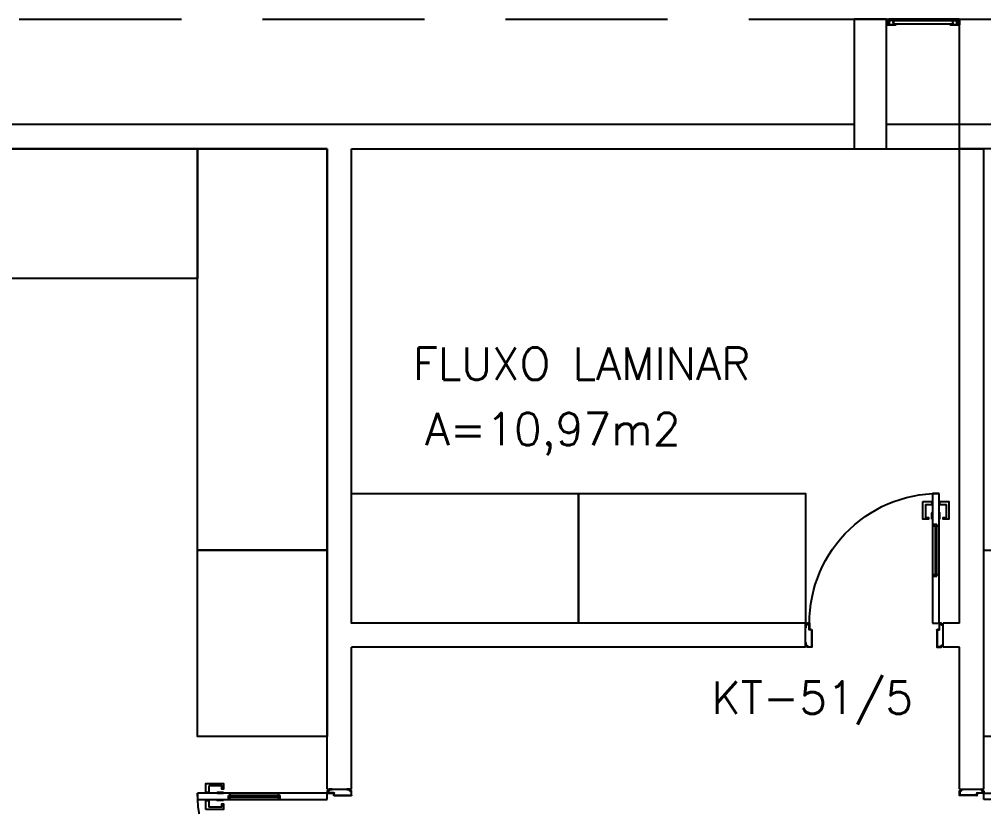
# Model space of a CAD drawing. Header units: millimetres. Extents: x 2128 to 2646, y 1972 to 2207.
# Drawn here: x 2426.66 to 2432.61, y 2131.78 to 2136.64 of the extents above; entities that cross this region are included whole.
import ezdxf

# ---------------------------------------------------------------- set-up
doc = ezdxf.new("R2010")
doc.units = ezdxf.units.MM
doc.linetypes.add('HIDDEN', pattern=[0.375, 0.25, -0.125])
for name, color, linetype in [('AR-ALV', 2, 'Continuous'), ('AR-BANCADAS', 1, 'Continuous'), ('AR-ESQ', 1, 'Continuous'), ('AR-ESTC', 3, 'Continuous'), ('AR-PORTA', 1, 'Continuous'), ('BC- VISTA', 1, 'Continuous'), ('DT-ESQ-BAGUETE-C', 1, 'Continuous'), ('DT-ESQ-PERFIL CADEIRA-C', 2, 'Continuous'), ('DT-ESQ-PERFIL CADEIRA-V', 2, 'Continuous'), ('DT-ESQ-VENEZIANA-C', 1, 'Continuous'), ('DT-ESQ-VENEZIANA-V', 1, 'Continuous'), ('ENDEREÇO', 2, 'Continuous'), ('maçaneta', 1, 'Continuous'), ('mov', 1, 'Continuous'), ('PM-PERFIL U-C', 2, 'Continuous'), ('PM-VIDRO', 2, 'Continuous'), ('pm1', 2, 'Continuous'), ('pm2', 2, 'Continuous'), ('PROJ', 1, 'HIDDEN'), ('TEXTO', 2, 'Continuous'), ('Área', 2, 'Continuous')]:
    doc.layers.add(name, color=color, linetype=linetype)
doc.styles.add('UNB-100', font='simplex.shx', dxfattribs={"height": 0.2})
doc.styles.add('UNB1-100', font='simplex.shx', dxfattribs={"height": 0.2})

# ---------------------------------------------------------------- blocks, each defined once
blk = doc.blocks.new('EF01-P')
at = {"layer": 'DT-ESQ-BAGUETE-C', "ltscale": 0.1}
for points in [[(0.0015, 0.035), (0.015, 0.035), (0.015, 0.0335), (0.0015, 0.0335), (0.0015, 0.005), (0.015, 0.005), (0.015, 0.0035), (0.0015, 0.0035, -0.414214), (0, 0.005), (0, 0.0335, -0.414214)], [(0.4485, 0.035), (0.435, 0.035), (0.435, 0.0335), (0.4485, 0.0335), (0.4485, 0.005), (0.435, 0.005), (0.435, 0.0035), (0.4485, 0.0035, 0.414214), (0.45, 0.005), (0.45, 0.0335, 0.414214)]]:
    blk.add_lwpolyline(points, format="xyb", close=True, dxfattribs=at)
at = {"layer": 'DT-ESQ-PERFIL CADEIRA-C', "ltscale": 0.1}
for points in [[(0.01, 0.0015), (0.01, 0.003), (0.0015, 0.003, 1), (0.0015, 0), (0.015, 0, 0.414214), (0.0165, 0.0015), (0.0165, 0.0335), (0.043, 0.0335)], [(0.043, 0.0065), (0.018, 0.0065), (0.018, 0.0165), (0.0165, 0.0165), (0.0165, 0.0065, 0.414214), (0.018, 0.005), (0.043, 0.005), (0.0565, 0.005, 1), (0.0565, 0.008), (0.043, 0.008), (0.043, 0.02), (0.043, 0.032), (0.0565, 0.032, 1), (0.0565, 0.035), (0.043, 0.035), (0.0165, 0.035, 0.414214), (0.015, 0.0335), (0.015, 0.0015), (0.0015, 0.0015)], [(0.0415, 0.02), (0.0415, 0.032, -0.414214), (0.043, 0.0335), (0.0565, 0.0335)], [(0.0415, 0.02), (0.0415, 0.008, 0.414214), (0.043, 0.0065), (0.0565, 0.0065)], [(0.407, 0.0065), (0.432, 0.0065), (0.432, 0.0165), (0.4335, 0.0165), (0.4335, 0.0065, -0.414214), (0.432, 0.005), (0.407, 0.005), (0.3935, 0.005, -1), (0.3935, 0.008), (0.407, 0.008), (0.407, 0.02), (0.407, 0.032), (0.3935, 0.032, -1), (0.3935, 0.035), (0.407, 0.035), (0.4335, 0.035, -0.414214), (0.435, 0.0335), (0.435, 0.0015), (0.4485, 0.0015)], [(0.4085, 0.02), (0.4085, 0.032, 0.414214), (0.407, 0.0335), (0.3935, 0.0335)], [(0.4085, 0.02), (0.4085, 0.008, -0.414214), (0.407, 0.0065), (0.3935, 0.0065)], [(0.44, 0.0015), (0.44, 0.003), (0.4485, 0.003, -1), (0.4485, 0), (0.435, 0, -0.414214), (0.4335, 0.0015), (0.4335, 0.0335), (0.407, 0.0335)]]:
    blk.add_lwpolyline(points, format="xyb", dxfattribs=at)
at = {"layer": 'DT-ESQ-PERFIL CADEIRA-V', "ltscale": 0.1}
blk.add_line((0.015, 0), (0.435, 0), dxfattribs=at)
at = {"layer": 'DT-ESQ-VENEZIANA-C', "ltscale": 0.1}
for p, q in [((0.043, 0.0105), (0.407, 0.0105)), ((0.043, 0.009), (0.407, 0.009))]:
    blk.add_line(p, q, dxfattribs=at)
at = {"layer": 'DT-ESQ-VENEZIANA-V', "ltscale": 0.1}
blk.add_line((0.043, 0.031), (0.407, 0.031), dxfattribs=at)
blk = doc.blocks.new('PM3V')
at = {"layer": 'maçaneta'}
for points in [[(0.02, 0.9), (-0.035, 0.9), (-0.035, 0.79), (0, 0.79), (0, 0.8), (-0.02, 0.8), (-0.02, 0.8785, -0.414214), (-0.0185, 0.88), (0.02, 0.88)], [(0.125, 0.9), (0.07, 0.9), (0.07, 0.88), (0.1085, 0.88, -0.414214), (0.11, 0.8785), (0.11, 0.8), (0.09, 0.8), (0.09, 0.79), (0.125, 0.79)]]:
    blk.add_lwpolyline(points, format="xyb", close=True, dxfattribs=at)
for points in [[(0.02, 0.79), (0.02, 0.83), (0.025, 0.83), (0.025, 0.79)], [(0.07, 0.79), (0.07, 0.83), (0.065, 0.83), (0.065, 0.79)]]:
    blk.add_lwpolyline(points, close=True, dxfattribs=at)
at = {"layer": 'mov'}
blk.add_arc((0.025, 0.15), 0.8, 356.84716, 90, dxfattribs=at)
at = {"layer": 'PM-PERFIL U-C'}
for p, q in [((0, 0.12), (0, 0.1385)), ((0.002, 0.12), (0, 0.12)), ((0.0015, 0.14), (0.01, 0.14)), ((0.002, 0.138), (0.002, 0.12)), ((0.0105, 0.138), (0.002, 0.138)), ((0.01, 0.14), (0.01, 0.1485)), ((0.0115, 0.15), (0.0235, 0.15)), ((0.012, 0.148), (0.012, 0.1395)), ((0.023, 0.148), (0.012, 0.148)), ((0.023, 0.1085), (0.023, 0.148)), ((0.025, 0.1485), (0.025, 0.109)), ((0.825, 0.1485), (0.825, 0.109)), ((0.8385, 0.15), (0.8265, 0.15)), ((0.827, 0.148), (0.838, 0.148)), ((0.827, 0.1085), (0.827, 0.148)), ((0.838, 0.148), (0.838, 0.1395)), ((0.8395, 0.138), (0.848, 0.138)), ((0.84, 0.14), (0.84, 0.1485)), ((0.8485, 0.14), (0.84, 0.14)), ((0.848, 0.138), (0.848, 0.12)), ((0.848, 0.12), (0.85, 0.12)), ((0.85, 0.12), (0.85, 0.1385)), ((0.038, 0.107), (0.0245, 0.107)), ((0.0385, 0.109), (0.025, 0.109)), ((0.038, 0.107), (0.038, 0.002)), ((0.04, 0.1075), (0.04, 0.0015)), ((0.81, 0.1075), (0.81, 0.0015)), ((0.8115, 0.109), (0.825, 0.109)), ((0.812, 0.107), (0.8255, 0.107)), ((0.812, 0.107), (0.812, 0.002)), ((0, 0.03), (0.002, 0.03)), ((0, 0.0115), (0, 0.03)), ((0.01, 0.01), (0.0015, 0.01)), ((0.002, 0.03), (0.002, 0.012)), ((0.002, 0.012), (0.0105, 0.012)), ((0.01, 0.0015), (0.01, 0.01)), ((0.0385, 0), (0.0115, 0)), ((0.012, 0.0105), (0.012, 0.002)), ((0.012, 0.002), (0.038, 0.002)), ((0.8115, 0), (0.8385, 0)), ((0.838, 0.002), (0.812, 0.002)), ((0.838, 0.0105), (0.838, 0.002)), ((0.848, 0.012), (0.8395, 0.012)), ((0.84, 0.0015), (0.84, 0.01)), ((0.84, 0.01), (0.8485, 0.01)), ((0.85, 0.03), (0.848, 0.03)), ((0.848, 0.03), (0.848, 0.012)), ((0.85, 0.0115), (0.85, 0.03))]:
    blk.add_line(p, q, dxfattribs=at)
for centre, start, end in [((0.0015, 0.1385), 90, 180), ((0.0115, 0.1485), 90, 180), ((0.0105, 0.1395), 270, 0), ((0.0235, 0.1485), 360, 90), ((0.8265, 0.1485), 90, 180), ((0.8395, 0.1395), 180, 270), ((0.8385, 0.1485), 0, 90), ((0.8485, 0.1385), 0, 90), ((0.0245, 0.1085), 180, 270), ((0.0385, 0.1075), 0, 90), ((0.8115, 0.1075), 90, 180), ((0.8255, 0.1085), 270, 0), ((0.0015, 0.0115), 180, 270), ((0.0115, 0.0015), 180, 270), ((0.0105, 0.0105), 0, 90), ((0.0385, 0.0015), 269.93864, 0), ((0.8115, 0.0015), 180, 270.06136), ((0.8395, 0.0105), 90, 180), ((0.8385, 0.0015), 270, 0), ((0.8485, 0.0115), 270, 0)]:
    blk.add_arc(centre, 0.0015, start, end, dxfattribs=at)
at = {"layer": 'PM-VIDRO', "color": 1}
for p, q in [((0.04, 0.45), (0.04, 0.75)), ((0.05, 0.75), (0.05, 0.45))]:
    blk.add_line(p, q, dxfattribs=at)
at = {"layer": 'pm1'}
for p, q in [((0.025, 0.95), (0.065, 0.95)), ((0.025, 0.75), (0.025, 0.95)), ((0.065, 0.95), (0.065, 0.76)), ((0.04, 0.75), (0.025, 0.75)), ((0.065, 0.76), (0.04, 0.76)), ((0.04, 0.75), (0.04, 0.76)), ((0.05, 0.76), (0.05, 0.75)), ((0.065, 0.75), (0.05, 0.75)), ((0.065, 0.76), (0.065, 0.75)), ((0.025, 0.15), (0.025, 0.45)), ((0.04, 0.45), (0.025, 0.45)), ((0.04, 0.44), (0.04, 0.45)), ((0.065, 0.44), (0.04, 0.44)), ((0.065, 0.45), (0.05, 0.45)), ((0.05, 0.45), (0.05, 0.44)), ((0.065, 0.45), (0.065, 0.44)), ((0.065, 0.44), (0.065, 0.15)), ((0.065, 0.15), (0.025, 0.15))]:
    blk.add_line(p, q, dxfattribs=at)
at = {"layer": 'pm2'}
for p, q in [((0.025, 0.45), (0.025, 0.75)), ((0.065, 0.75), (0.065, 0.45)), ((0.025, 0.15), (0.025, 0.109)), ((0.025, 0.109), (0.035, 0.109)), ((0.8252, 0.109), (0.8152, 0.109)), ((0.8152, 0), (0.8402, 0)), ((0.8402, 0.01), (0.8502, 0.01)), ((0.8402, 0), (0.8402, 0.01))]:
    blk.add_line(p, q, dxfattribs=at)
blk = doc.blocks.new('BCP10')
at = {"layer": 'BC- VISTA'}
blk.add_lwpolyline([(0.8, 0), (0.8, -1.15), (0, -1.15), (0, 0)], close=True, dxfattribs=at)
blk = doc.blocks.new('BCP13')
at = {"layer": 'BC- VISTA'}
blk.add_lwpolyline([(0.8, 0), (0.8, -1.4), (0, -1.4), (0, 0)], close=True, dxfattribs=at)
blk = doc.blocks.new('BCP18')
at = {"layer": 'BC- VISTA'}
blk.add_lwpolyline([(0.8, 0), (0.8, -2.475), (0, -2.475), (0, 0)], close=True, dxfattribs=at)
blk = doc.blocks.new('BCP16')
at = {"layer": 'BC- VISTA'}
blk.add_lwpolyline([(0.8, 0), (0.8, -1.75), (0, -1.75), (0, 0)], close=True, dxfattribs=at)

msp = doc.modelspace()

# ---------------------------------------------------------------- linework, layer by layer
at = {"layer": 'AR-ALV'}
for p, q in [((2431.8115, 2135.9901), (2426.6615, 2135.9901)), ((2432.4615, 2135.9901), (2432.0115, 2135.9901)), ((2432.4615, 2132.9151), (2432.4615, 2135.9901)), ((2428.5615, 2135.8401), (2426.0115, 2135.8401)), ((2428.5615, 2131.8903), (2428.5615, 2135.8401)), ((2428.7115, 2135.8401), (2432.6115, 2135.8401)), ((2428.7115, 2132.9151), (2428.7115, 2135.8401)), ((2432.6115, 2131.8903), (2432.6115, 2135.8401)), ((2431.5113, 2132.9151), (2428.7115, 2132.9151)), ((2431.5113, 2132.7651), (2431.5113, 2132.9151)), ((2432.4615, 2132.9151), (2432.3615, 2132.9151)), ((2432.3615, 2132.7651), (2432.3615, 2132.9151)), ((2428.7115, 2131.8903), (2428.7115, 2132.7651)), ((2431.5113, 2132.7651), (2428.7115, 2132.7651)), ((2432.4615, 2132.7651), (2432.3615, 2132.7651)), ((2432.4615, 2131.8903), (2432.4615, 2132.7651)), ((2428.5615, 2131.8903), (2428.7115, 2131.8903)), ((2432.4615, 2131.8903), (2432.6115, 2131.8903))]:
    msp.add_line(p, q, dxfattribs=at)
at = {"layer": 'AR-ESTC'}
for p, q in [((2432.0115, 2136.6401), (2431.8115, 2136.6401)), ((2431.8115, 2136.6401), (2431.8115, 2135.8401)), ((2432.0115, 2135.8401), (2432.0115, 2136.6401)), ((2432.4615, 2136.6401), (2432.6615, 2136.6401)), ((2432.4615, 2135.8401), (2432.4615, 2136.6401)), ((2431.8115, 2135.8401), (2432.0115, 2135.8401)), ((2432.6615, 2135.8401), (2432.4615, 2135.8401))]:
    msp.add_line(p, q, dxfattribs=at)
at = {"layer": 'PROJ', "ltscale": 4}
for p, q in [((2372.6615, 2136.6401), (2437.8115, 2136.6401)), ((2437.8115, 2135.9901), (2399.4117, 2135.9901))]:
    msp.add_line(p, q, dxfattribs=at)

# ---------------------------------------------------------------- block references
at = {"layer": 'AR-BANCADAS', "rotation": 90}
for name, p in [('BCP16', (2426.0115, 2135.0401)), ('BCP13', (2428.7115, 2132.9151)), ('BCP13', (2430.1115, 2132.9151))]:
    msp.add_blockref(name, p, dxfattribs=at)
at = {"layer": 'AR-BANCADAS'}
for name, p in [('BCP18', (2427.7615, 2135.8401)), ('BCP10', (2427.7615, 2133.3651)), ('BCP10', (2432.6115, 2133.3651))]:
    msp.add_blockref(name, p, dxfattribs=at)
at = {"layer": 'AR-ESQ', "rotation": 180}
msp.add_blockref('EF01-P', (2432.4615, 2136.6401), dxfattribs=at)
at = {"layer": 'AR-PORTA', "xscale": -1}
msp.add_blockref('PM3V', (2432.3615, 2132.7651), dxfattribs=at)
at = {"layer": 'AR-PORTA', "xscale": -1, "rotation": 90}
msp.add_blockref('PM3V', (2428.7115, 2131.8903), dxfattribs=at)
at = {"layer": 'AR-PORTA', "rotation": 270}
msp.add_blockref('PM3V', (2432.4615, 2131.8903), dxfattribs=at)

# ---------------------------------------------------------------- texts
at = {"layer": 'ENDEREÇO', "style": 'UNB1-100'}
msp.add_text('KT-51/5', height=0.2, dxfattribs=at).set_placement((2430.9326, 2132.3546))
at = {"layer": 'TEXTO', "style": 'UNB-100'}
msp.add_text('FLUXO LAMINAR', height=0.2, dxfattribs=at).set_placement((2429.0891, 2134.4146))
at = {"layer": 'Área', "style": 'UNB-100'}
msp.add_text('A=10,97m2', height=0.2, dxfattribs=at).set_placement((2429.1646, 2134.0115))

doc.saveas('drawing.dxf')
